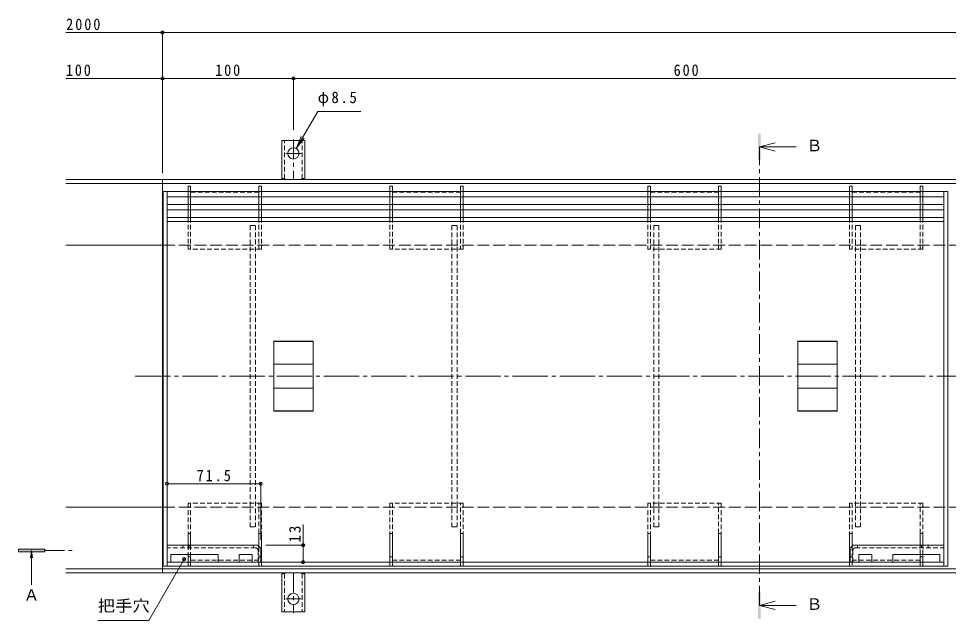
# Model space of a CAD drawing. Units: millimetres at full size, sheet at 1:3. Extents: x -1117 to 1162, y -824 to 816.
# Drawn here: x -1117 to -408, y -127 to 332 of the extents above; entities that cross this region are included whole.
import ezdxf
from ezdxf.enums import TextEntityAlignment as Align

# ---------------------------------------------------------------- set-up
doc = ezdxf.new("R2010")
doc.units = ezdxf.units.MM
doc.header["$LTSCALE"] = 3
doc.header["$PDMODE"] = 32
doc.header["$PDSIZE"] = 2.4
for name, pattern in [('CHAIN1', [8, 5, -1, 1, -1]), ('CHAIN2', [12, 9, -1, 1, -1]), ('DASHED1', [1.8, 1.2, -0.6]), ('DASHED3', [4, 3, -1])]:
    doc.linetypes.add(name, pattern=pattern)
for name, color, linetype, lineweight in [('4-0', 7, 'CHAIN2', 9), ('4-1', 2, 'Continuous', 9), ('4-2', 3, 'Continuous', 9), ('4-3', 4, 'Continuous', 9), ('4-4', 7, 'Continuous', 9), ('4-5', 7, 'Continuous', 9), ('4-8', 6, 'Continuous', 9), ('4-9', 5, 'Continuous', 5), ('4-A', 6, 'Continuous', 9), ('4-C', 2, 'Continuous', 9)]:
    doc.layers.add(name, color=color, linetype=linetype, lineweight=lineweight)
doc.styles.add('ＭＳ ゴシック', font='')
doc.styles.get('ＭＳ ゴシック').set_extended_font_data('MS Gothic')

msp = doc.modelspace()

# ---------------------------------------------------------------- linework, layer by layer
at = {"layer": '4-0'}
msp.add_line((-1028.271, 59.401), (-136.344, 59.401), dxfattribs=at)
at = {"layer": '4-1'}
for p, q in [((-1081.252, 209.401), (-158.008, 209.401)), ((-1081.252, 206.401), (-158.008, 206.401)), ((-1007.508, -90.599), (-1007.508, 209.401)), ((-1007.008, 159.401), (-1081.252, 159.401)), ((-1081.252, -40.599), (-1007.008, -40.599)), ((-1081.252, -87.599), (-158.008, -87.599)), ((-1081.252, -90.599), (-158.008, -90.599))]:
    msp.add_line(p, q, dxfattribs=at)
at = {"layer": '4-1', "linetype": 'DASHED3'}
for p, q in [((-1007.008, 159.401), (-158.008, 159.401)), ((-1007.008, -40.599), (-158.008, -40.599))]:
    msp.add_line(p, q, dxfattribs=at)
at = {"layer": '4-2'}
for p, q in [((-1007.008, 200.401), (-1004.008, 200.401)), ((-1007.008, 200.401), (-1007.008, -85.599)), ((-1004.008, 200.401), (-1004.008, -85.599)), ((-411.008, 200.401), (-408.008, 200.401)), ((-411.008, -85.599), (-411.008, 200.401)), ((-408.008, 200.401), (-408.008, -85.599)), ((-1004.008, 180.401), (-411.008, 180.401)), ((-1004.008, 177.401), (-411.008, 177.401)), ((-922.508, 32.648), (-922.508, 86.153)), ((-892.508, 86.153), (-922.508, 86.153)), ((-892.508, 85.752), (-922.508, 85.752)), ((-892.508, 86.153), (-892.508, 32.648)), ((-522.508, 32.648), (-522.508, 86.153)), ((-492.508, 86.153), (-522.508, 86.153)), ((-492.508, 85.752), (-522.508, 85.752)), ((-492.508, 86.153), (-492.508, 32.648)), ((-892.508, 68.633), (-922.508, 68.633)), ((-492.508, 68.633), (-522.508, 68.633)), ((-892.508, 50.169), (-922.508, 50.169)), ((-492.508, 50.169), (-522.508, 50.169)), ((-892.508, 33.05), (-922.508, 33.05)), ((-892.508, 32.648), (-922.508, 32.648)), ((-492.508, 33.05), (-522.508, 33.05)), ((-492.508, 32.648), (-522.508, 32.648)), ((-1004.008, -82.599), (-411.008, -82.599)), ((-1007.008, -85.599), (-411.008, -85.599)), ((-411.008, -85.599), (-408.008, -85.599))]:
    msp.add_line(p, q, dxfattribs=at)
at = {"layer": '4-3'}
for p, q in [((-988.008, 204.401), (-988.008, 200.401)), ((-986.008, 204.401), (-988.008, 204.401)), ((-986.008, 204.401), (-986.008, 200.401)), ((-934.008, 204.401), (-934.008, 200.401)), ((-932.008, 204.401), (-934.008, 204.401)), ((-932.008, 204.401), (-932.008, 200.401)), ((-834.008, 204.401), (-834.008, 200.401)), ((-832.008, 204.401), (-834.008, 204.401)), ((-832.008, 204.401), (-832.008, 200.401)), ((-780.008, 204.401), (-780.008, 200.401)), ((-778.008, 204.401), (-780.008, 204.401)), ((-778.008, 204.401), (-778.008, 200.401)), ((-637.008, 204.401), (-637.008, 200.401)), ((-635.008, 204.401), (-637.008, 204.401)), ((-635.008, 204.401), (-635.008, 200.401)), ((-583.008, 204.401), (-583.008, 200.401)), ((-581.008, 204.401), (-583.008, 204.401)), ((-581.008, 204.401), (-581.008, 200.401)), ((-483.008, 204.401), (-483.008, 200.401)), ((-481.008, 204.401), (-483.008, 204.401)), ((-481.008, 204.401), (-481.008, 200.401)), ((-429.008, 204.401), (-429.008, 200.401)), ((-427.008, 204.401), (-429.008, 204.401)), ((-427.008, 204.401), (-427.008, 200.401)), ((-988.008, 196.401), (-988.008, 190.401)), ((-986.008, 196.401), (-986.008, 190.401)), ((-934.008, 196.401), (-934.008, 190.401)), ((-932.008, 196.401), (-932.008, 190.401)), ((-834.008, 196.401), (-834.008, 190.401)), ((-832.008, 196.401), (-832.008, 190.401)), ((-780.008, 196.401), (-780.008, 190.401)), ((-778.008, 196.401), (-778.008, 190.401)), ((-637.008, 196.401), (-637.008, 190.401)), ((-635.008, 196.401), (-635.008, 190.401)), ((-583.008, 196.401), (-583.008, 190.401)), ((-581.008, 196.401), (-581.008, 190.401)), ((-483.008, 196.401), (-483.008, 190.401)), ((-481.008, 196.401), (-481.008, 190.401)), ((-429.008, 196.401), (-429.008, 190.401)), ((-427.008, 196.401), (-427.008, 190.401)), ((-988.008, 186.401), (-988.008, 180.401)), ((-986.008, 186.401), (-986.008, 180.401)), ((-934.008, 186.401), (-934.008, 180.401)), ((-932.008, 186.401), (-932.008, 180.401)), ((-834.008, 186.401), (-834.008, 180.401)), ((-832.008, 186.401), (-832.008, 180.401)), ((-780.008, 186.401), (-780.008, 180.401)), ((-778.008, 186.401), (-778.008, 180.401)), ((-637.008, 186.401), (-637.008, 180.401)), ((-635.008, 186.401), (-635.008, 180.401)), ((-583.008, 186.401), (-583.008, 180.401)), ((-581.008, 186.401), (-581.008, 180.401)), ((-483.008, 186.401), (-483.008, 180.401)), ((-481.008, 186.401), (-481.008, 180.401)), ((-429.008, 186.401), (-429.008, 180.401)), ((-427.008, 186.401), (-427.008, 180.401)), ((-988.008, -60.599), (-988.008, -69.599)), ((-986.008, -60.599), (-988.008, -60.599)), ((-986.008, -60.599), (-986.008, -69.599)), ((-934.008, -60.599), (-932.008, -60.599)), ((-934.008, -70.477), (-934.008, -60.599)), ((-932.008, -85.599), (-932.008, -60.599)), ((-832.008, -60.599), (-834.008, -60.599)), ((-834.008, -60.599), (-834.008, -82.599)), ((-832.008, -60.599), (-832.008, -82.599)), ((-778.008, -60.599), (-780.008, -60.599)), ((-780.008, -60.599), (-780.008, -82.599)), ((-778.008, -60.599), (-778.008, -82.599)), ((-635.008, -60.599), (-637.008, -60.599)), ((-637.008, -60.599), (-637.008, -82.599)), ((-635.008, -60.599), (-635.008, -82.599)), ((-581.008, -60.599), (-583.008, -60.599)), ((-583.008, -60.599), (-583.008, -82.599)), ((-581.008, -60.599), (-581.008, -82.599)), ((-481.008, -60.599), (-483.008, -60.599)), ((-483.008, -60.599), (-483.008, -82.599)), ((-481.008, -60.599), (-481.008, -70.477)), ((-429.008, -60.599), (-427.008, -60.599)), ((-429.008, -69.599), (-429.008, -60.599)), ((-427.008, -69.599), (-427.008, -60.599)), ((-988.008, -76.599), (-988.008, -82.599)), ((-986.008, -76.599), (-986.008, -82.599)), ((-429.008, -76.599), (-429.008, -82.599)), ((-427.008, -76.599), (-427.008, -82.599)), ((-986.008, -78.599), (-988.008, -78.599)), ((-832.008, -78.599), (-834.008, -78.599)), ((-778.008, -78.599), (-780.008, -78.599)), ((-635.008, -78.599), (-637.008, -78.599)), ((-581.008, -78.599), (-583.008, -78.599)), ((-427.008, -78.599), (-429.008, -78.599))]:
    msp.add_line(p, q, dxfattribs=at)
at = {"layer": '4-3', "linetype": 'DASHED1'}
for p, q in [((-988.008, 200.401), (-988.008, 196.401)), ((-986.008, 200.401), (-986.008, 196.401)), ((-986.008, 199.901), (-934.008, 199.901)), ((-934.008, 200.401), (-934.008, 196.401)), ((-932.008, 200.401), (-932.008, 196.401)), ((-834.008, 200.401), (-834.008, 196.401)), ((-832.008, 200.401), (-832.008, 196.401)), ((-832.008, 199.901), (-780.008, 199.901)), ((-780.008, 200.401), (-780.008, 196.401)), ((-778.008, 200.401), (-778.008, 196.401)), ((-637.008, 200.401), (-637.008, 196.401)), ((-635.008, 200.401), (-635.008, 196.401)), ((-635.008, 199.901), (-583.008, 199.901)), ((-583.008, 200.401), (-583.008, 196.401)), ((-581.008, 200.401), (-581.008, 196.401)), ((-483.008, 200.401), (-483.008, 196.401)), ((-481.008, 200.401), (-481.008, 196.401)), ((-481.008, 199.901), (-429.008, 199.901)), ((-429.008, 200.401), (-429.008, 196.401)), ((-427.008, 200.401), (-427.008, 196.401)), ((-988.008, 190.401), (-988.008, 186.401)), ((-986.008, 190.401), (-986.008, 186.401)), ((-934.008, 190.401), (-934.008, 186.401)), ((-932.008, 190.401), (-932.008, 186.401)), ((-834.008, 190.401), (-834.008, 186.401)), ((-832.008, 190.401), (-832.008, 186.401)), ((-780.008, 190.401), (-780.008, 186.401)), ((-778.008, 190.401), (-778.008, 186.401)), ((-637.008, 190.401), (-637.008, 186.401)), ((-635.008, 190.401), (-635.008, 186.401)), ((-583.008, 190.401), (-583.008, 186.401)), ((-581.008, 190.401), (-581.008, 186.401)), ((-483.008, 190.401), (-483.008, 186.401)), ((-481.008, 190.401), (-481.008, 186.401)), ((-429.008, 190.401), (-429.008, 186.401)), ((-427.008, 190.401), (-427.008, 186.401)), ((-988.008, 180.401), (-988.008, 156.401)), ((-986.008, 180.401), (-986.008, 156.401)), ((-934.008, 180.401), (-934.008, 156.401)), ((-932.008, 180.401), (-932.008, 156.401)), ((-834.008, 180.401), (-834.008, 156.401)), ((-832.008, 180.401), (-832.008, 156.401)), ((-780.008, 180.401), (-780.008, 156.401)), ((-778.008, 180.401), (-778.008, 156.401)), ((-637.008, 180.401), (-637.008, 156.401)), ((-635.008, 180.401), (-635.008, 156.401)), ((-583.008, 180.401), (-583.008, 156.401)), ((-581.008, 180.401), (-581.008, 156.401)), ((-483.008, 180.401), (-483.008, 156.401)), ((-481.008, 180.401), (-481.008, 156.401)), ((-429.008, 180.401), (-429.008, 156.401)), ((-427.008, 180.401), (-427.008, 156.401)), ((-932.008, 156.401), (-988.008, 156.401)), ((-778.008, 156.401), (-834.008, 156.401)), ((-581.008, 156.401), (-637.008, 156.401)), ((-427.008, 156.401), (-483.008, 156.401)), ((-988.008, -37.599), (-988.008, -60.599)), ((-932.008, -37.599), (-988.008, -37.599)), ((-986.008, -37.599), (-986.008, -60.599)), ((-934.008, -60.599), (-934.008, -37.599)), ((-932.008, -37.599), (-932.008, -60.599)), ((-834.008, -37.599), (-834.008, -60.599)), ((-778.008, -37.599), (-834.008, -37.599)), ((-832.008, -37.599), (-832.008, -60.599)), ((-780.008, -60.599), (-780.008, -37.599)), ((-778.008, -37.599), (-778.008, -60.599)), ((-637.008, -37.599), (-637.008, -60.599)), ((-581.008, -37.599), (-637.008, -37.599)), ((-635.008, -37.599), (-635.008, -60.599)), ((-583.008, -60.599), (-583.008, -37.599)), ((-581.008, -37.599), (-581.008, -60.599)), ((-483.008, -37.599), (-483.008, -60.599)), ((-427.008, -37.599), (-483.008, -37.599)), ((-481.008, -37.599), (-481.008, -60.599)), ((-429.008, -60.599), (-429.008, -37.599)), ((-427.008, -37.599), (-427.008, -60.599)), ((-988.008, -69.599), (-988.008, -76.599)), ((-986.008, -69.599), (-986.008, -76.599)), ((-934.008, -85.599), (-934.008, -70.477)), ((-481.008, -70.477), (-481.008, -85.599)), ((-429.008, -76.599), (-429.008, -69.599)), ((-427.008, -76.599), (-427.008, -69.599)), ((-988.008, -82.599), (-988.008, -85.599)), ((-986.008, -81.099), (-934.008, -81.099)), ((-986.008, -82.599), (-986.008, -85.599)), ((-934.008, -78.599), (-932.008, -78.599)), ((-834.008, -82.599), (-834.008, -85.599)), ((-832.008, -81.099), (-780.008, -81.099)), ((-832.008, -82.599), (-832.008, -85.599)), ((-780.008, -82.599), (-780.008, -85.599)), ((-778.008, -82.599), (-778.008, -85.599)), ((-637.008, -82.599), (-637.008, -85.599)), ((-635.008, -81.099), (-583.008, -81.099)), ((-635.008, -82.599), (-635.008, -85.599)), ((-583.008, -82.599), (-583.008, -85.599)), ((-581.008, -82.599), (-581.008, -85.599)), ((-483.008, -78.599), (-481.008, -78.599)), ((-483.008, -82.599), (-483.008, -85.599)), ((-429.008, -81.099), (-481.008, -81.099)), ((-429.008, -85.599), (-429.008, -82.599)), ((-427.008, -85.599), (-427.008, -82.599)), ((-986.008, -85.599), (-988.008, -85.599)), ((-932.008, -85.599), (-934.008, -85.599)), ((-832.008, -85.599), (-834.008, -85.599)), ((-778.008, -85.599), (-780.008, -85.599)), ((-635.008, -85.599), (-637.008, -85.599)), ((-581.008, -85.599), (-583.008, -85.599)), ((-481.008, -85.599), (-483.008, -85.599)), ((-427.008, -85.599), (-429.008, -85.599))]:
    msp.add_line(p, q, dxfattribs=at)
at = {"layer": '4-4'}
for p, q in [((-1007.508, 321.694), (-1081.252, 321.694)), ((-1007.508, 322.594), (-1007.508, 214.401)), ((-1007.508, 321.694), (-158.008, 321.694)), ((-1007.508, 286.694), (-1081.252, 286.694)), ((-1007.508, 286.694), (-907.508, 286.694)), ((-907.508, 287.594), (-907.508, 247.365)), ((-907.508, 286.694), (-307.508, 286.694)), ((-1004.008, -22.721), (-932.508, -22.721)), ((-932.508, -21.821), (-932.508, -65.599)), ((-900.137, -69.599), (-900.137, -53.853)), ((-899.237, -69.599), (-928.647, -69.599)), ((-900.137, -82.599), (-900.137, -69.599))]:
    msp.add_line(p, q, dxfattribs=at)
for p in [(-1007.508, 321.694), (-1007.508, 286.694), (-907.508, 286.694), (-1004.008, -22.721), (-932.508, -22.721), (-900.137, -69.599), (-900.137, -82.599)]:
    msp.add_point(p, dxfattribs=at)
at = {"layer": '4-5'}
for p, q in [((-905.383, 233.081), (-888.993, 261.47)), ((-888.993, 261.47), (-855.993, 261.47)), ((-905.383, 233.081), (-901.556, 242.32)), ((-905.383, 233.081), (-899.295, 241.015)), ((-1017.902, -127.019), (-990.916, -80.278)), ((-1056.902, -127.019), (-1017.902, -127.019))]:
    msp.add_line(p, q, dxfattribs=at)
at = {"layer": '4-5', "color": 4}
for p, q in [((-551.758, 234.401), (-539.758, 237.601)), ((-551.758, 234.401), (-523.758, 234.401)), ((-551.758, 234.401), (-539.758, 231.201)), ((-1117.344, -74.599), (-1097.344, -74.599)), ((-1107.578, -73.599), (-1108.313, -79.185)), ((-1107.578, -73.599), (-1106.843, -79.185)), ((-1107.578, -73.599), (-1107.578, -99.974)), ((-1097.344, -74.599), (-1097.344, -72.599)), ((-551.758, -115.599), (-539.758, -112.399)), ((-551.758, -115.599), (-523.758, -115.599)), ((-551.758, -115.599), (-539.758, -118.799))]:
    msp.add_line(p, q, dxfattribs=at)
at = {"layer": '4-5', "color": 4, "linetype": 'CHAIN1'}
for p, q in [((-551.758, -115.599), (-551.758, 234.401)), ((-1097.344, -73.599), (-1074.153, -73.599))]:
    msp.add_line(p, q, dxfattribs=at)
at = {"layer": '4-5', "color": 4}
msp.add_lwpolyline([(-1097.344, -72.599), (-1117.344, -72.599), (-1117.344, -74.599)], dxfattribs=at)
at = {"layer": '4-5'}
msp.add_point((-990.916, -80.278), dxfattribs=at)
at = {"layer": '4-5', "color": 4}
for points in [[(-552.758, 224.401), (-550.758, 224.401), (-552.758, 244.401), (-550.758, 244.401)], [(-1097.344, -72.599), (-1097.344, -74.599), (-1117.344, -72.599), (-1117.344, -74.599)], [(-552.758, -125.599), (-550.758, -125.599), (-552.758, -105.599), (-550.758, -105.599)]]:
    msp.add_solid(points, dxfattribs=at)
at = {"layer": '4-8'}
for p, q in [((-1004.008, -82.599), (-1004.008, -69.599)), ((-934.647, -69.599), (-1004.008, -69.599)), ((-480.368, -69.599), (-411.008, -69.599)), ((-411.008, -82.599), (-411.008, -69.599)), ((-965.008, -76.599), (-1001.008, -76.599)), ((-965.008, -76.599), (-965.008, -82.599)), ((-949.008, -76.599), (-949.008, -82.599)), ((-949.008, -76.599), (-939.008, -76.599)), ((-939.008, -76.599), (-939.008, -82.599)), ((-932.508, -71.599), (-932.508, -82.599)), ((-482.508, -71.599), (-482.508, -82.599)), ((-476.008, -76.599), (-476.008, -82.599)), ((-466.008, -76.599), (-476.008, -76.599)), ((-466.008, -76.599), (-466.008, -82.599)), ((-450.008, -76.599), (-414.008, -76.599)), ((-450.008, -76.599), (-450.008, -82.599)), ((-949.008, -82.599), (-965.008, -82.599)), ((-932.508, -82.599), (-939.008, -82.599)), ((-482.508, -82.599), (-476.008, -82.599)), ((-466.008, -82.599), (-450.008, -82.599))]:
    msp.add_line(p, q, dxfattribs=at)
at = {"layer": '4-8', "linetype": 'DASHED1'}
for p, q in [((-992.008, -71.599), (-992.008, -69.599)), ((-987.008, -71.599), (-987.008, -69.599)), ((-938.008, -71.599), (-938.008, -69.599)), ((-477.008, -71.599), (-477.008, -69.599)), ((-428.008, -71.599), (-428.008, -69.599)), ((-423.008, -71.599), (-423.008, -69.599)), ((-936.508, -71.599), (-1004.008, -71.599)), ((-934.508, -73.599), (-934.508, -82.599)), ((-480.508, -73.599), (-480.508, -82.599)), ((-478.508, -71.599), (-411.008, -71.599))]:
    msp.add_line(p, q, dxfattribs=at)
at = {"layer": '4-8'}
for points in [[(-1001.008, -76.599), (-1001.008, -82.599), (-1004.008, -82.599)], [(-414.008, -76.599), (-414.008, -82.599), (-411.008, -82.599)]]:
    msp.add_lwpolyline(points, dxfattribs=at)
for centre, radius, start, end in [((-932.385, -69.323), 2.28, 186.96237, 266.89547), ((-936.508, -73.599), 4, 31.94537, 60.13994), ((-482.631, -69.323), 2.28, 273.10453, 353.03763), ((-478.508, -73.599), 4, 119.86006, 148.05463)]:
    msp.add_arc(centre, radius, start, end, dxfattribs=at)
at = {"layer": '4-8', "linetype": 'DASHED1'}
for centre, start, end in [((-936.508, -73.599), 0, 90), ((-478.508, -73.599), 90, 180)]:
    msp.add_arc(centre, 2, start, end, dxfattribs=at)
at = {"layer": '4-9', "linetype": 'DASHED1'}
for p, q in [((-940.508, 174.401), (-940.508, -55.599)), ((-786.508, 174.401), (-786.508, -55.599)), ((-632.508, 174.401), (-632.508, -55.599)), ((-478.508, 174.401), (-478.508, -55.599)), ((-940.508, -55.599), (-936.508, -55.599)), ((-786.508, -55.599), (-782.508, -55.599)), ((-632.508, -55.599), (-628.508, -55.599)), ((-478.508, -55.599), (-474.508, -55.599))]:
    msp.add_line(p, q, dxfattribs=at)
for points in [[(-940.508, 174.401), (-936.508, 174.401), (-936.508, -55.599)], [(-786.508, 174.401), (-782.508, 174.401), (-782.508, -55.599)], [(-632.508, 174.401), (-628.508, 174.401), (-628.508, -55.599)], [(-478.508, 174.401), (-474.508, 174.401), (-474.508, -55.599)]]:
    msp.add_lwpolyline(points, dxfattribs=at)
at = {"layer": '4-A'}
for p, q in [((-411.008, 200.401), (-1004.008, 200.401)), ((-411.008, 196.401), (-1004.008, 196.401)), ((-411.008, 190.401), (-1004.008, 190.401)), ((-411.008, 186.401), (-1004.008, 186.401))]:
    msp.add_line(p, q, dxfattribs=at)
at = {"layer": '4-C'}
for p, q in [((-916.258, 210.401), (-916.258, 239.401)), ((-898.758, 239.401), (-916.258, 239.401)), ((-898.758, 210.401), (-898.758, 239.401)), ((-916.258, 210.401), (-915.008, 210.401)), ((-898.758, 210.401), (-900.008, 210.401)), ((-916.258, -91.599), (-916.258, -120.599)), ((-916.258, -91.599), (-915.008, -91.599)), ((-898.758, -91.599), (-900.008, -91.599)), ((-898.758, -91.599), (-898.758, -120.599)), ((-898.758, -120.599), (-916.258, -120.599))]:
    msp.add_line(p, q, dxfattribs=at)
at = {"layer": '4-C', "linetype": 'DASHED1'}
for p, q in [((-914.258, 210.255), (-914.258, 239.401)), ((-900.758, 210.255), (-900.758, 239.401)), ((-914.258, -91.453), (-914.258, -120.599)), ((-900.758, -91.453), (-900.758, -120.599))]:
    msp.add_line(p, q, dxfattribs=at)
at = {"layer": '4-C', "linetype": 'CHAIN1'}
for p, q in [((-907.508, 240.181), (-907.508, 209.401)), ((-913.284, 229.401), (-901.732, 229.401)), ((-907.508, -90.599), (-907.508, -121.379)), ((-901.732, -110.599), (-913.284, -110.599))]:
    msp.add_line(p, q, dxfattribs=at)
at = {"layer": '4-C'}
for centre in [(-907.508, 229.401), (-907.508, -110.599)]:
    msp.add_circle(centre, 4.25, dxfattribs=at)
for centre, start, end in [((-915.008, 208.401), 30.00051, 90), ((-900.008, 208.401), 90, 149.99949), ((-915.008, -89.599), 270, 329.99949), ((-900.008, -89.599), 210.00051, 270)]:
    msp.add_arc(centre, 2, start, end, dxfattribs=at)

# ---------------------------------------------------------------- texts
at = {"layer": '4-4', "color": 2, "char_height": 8.798, "attachment_point": 7, "style": 'ＭＳ ゴシック'}
for s, insert in [('\\T1.28;\\W0.9;2000', (-1080.988, 323.494)), ('\\T1.27;\\W0.9;100', (-1081.252, 288.494)), ('\\T1.27;\\W0.9;100', (-967.258, 288.494)), ('\\T1.27;\\W0.9;600', (-617.258, 288.494)), ('\\T1.28;\\W0.9;71.5', (-981.383, -20.921))]:
    msp.add_mtext(s, dxfattribs=dict(at, insert=insert))
at = {"layer": '4-4', "color": 2, "insert": (-901.937, -67.579), "char_height": 8.798, "attachment_point": 7, "rotation": 90, "style": 'ＭＳ ゴシック'}
msp.add_mtext('\\T1.27;\\W0.95;13', dxfattribs=at)
at = {"layer": '4-5', "color": 2, "style": 'ＭＳ ゴシック'}
for s, p in [('Ｂ', (-515.758, 228.401)), ('Ａ', (-1113.5, -114.699)), ('Ｂ', (-515.758, -121.599))]:
    msp.add_text(s, height=8.798, dxfattribs=at).set_placement(p, align=Align.BOTTOM_LEFT)
at = {"layer": '4-5', "color": 2, "style": 'ＭＳ ゴシック', "width": 1.1}
msp.add_text('把手穴', height=8.798, dxfattribs=at).set_placement((-1056.902, -122.909), align=Align.BOTTOM_LEFT)
at = {"layer": '4-5', "color": 2, "insert": (-888.993, 265.47), "char_height": 8.798, "attachment_point": 7, "style": 'ＭＳ ゴシック'}
msp.add_mtext('\\T1.21;\\W0.95;φ8.5', dxfattribs=at)

doc.saveas('drawing.dxf')
